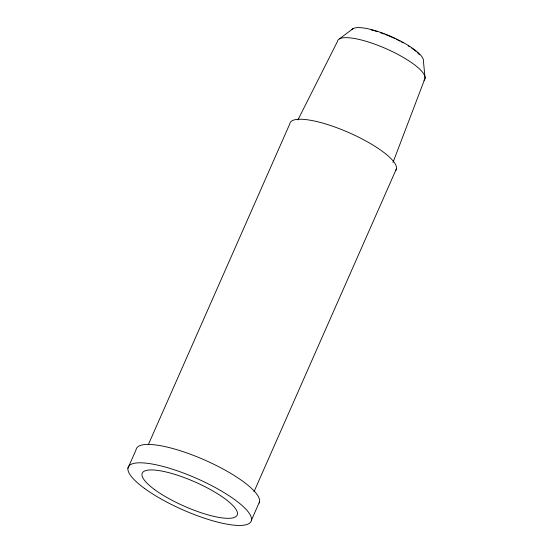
<?xml version="1.0" encoding="UTF-8"?>
<svg xmlns="http://www.w3.org/2000/svg" width="553" height="553" viewBox="0 0 553 553"><rect width="100%" height="100%" fill="white"/><g stroke="black" fill="none" stroke-linecap="round" stroke-linejoin="round"><path stroke-width="0.83" d="M392.983 162.478L425.077 78.194L423.404 60.858A39.076 9.982 23.8 0 0 391.13 36.533A39.076 9.982 23.8 0 0 351.978 29.565M127.923 468.267L136.024 449.907A67.162 17.157 23.8 0 1 202.806 459.211A67.162 17.157 23.8 0 1 259.191 503.043M148.287 444.736L289.765 123.955A58.003 14.82 23.8 0 1 349.309 132.81A58.003 14.82 23.8 0 1 395.54 170.725M253.979 491.762L396.508 168.61M251.525 519.972L259.62 501.606M297.922 119.925L337.434 41.53A47.627 12.166 23.8 0 1 387.176 49.182A47.627 12.166 23.8 0 1 423.909 80.289M339.348 38.91L353.063 28.632M371.153 29.903A37.853 9.671 23.8 0 1 373.386 30.484M374.927 30.92A37.853 9.671 23.8 0 1 377.284 31.639M380.423 32.675A37.853 9.671 23.8 0 1 384.183 34.037M385.711 34.625A37.853 9.671 23.8 0 1 387.992 35.537M388.745 35.855A37.853 9.671 23.8 0 1 394.78 38.537M396.259 39.249A37.853 9.671 23.8 0 1 397.711 39.961M398.499 40.355A37.853 9.671 23.8 0 1 400.054 41.164M401.596 41.98A37.853 9.671 23.8 0 1 403.102 42.809M408.238 45.851A37.853 9.671 23.8 0 1 409.676 46.784M411.722 48.166A37.853 9.671 23.8 0 1 412.994 49.072M413.748 49.639A37.853 9.671 23.8 0 1 415.87 51.311M417.135 52.404A37.853 9.671 23.8 0 1 419.561 54.809M154.702 489.661A51.899 13.258 23.8 0 0 235.391 516.951A51.899 13.258 23.8 0 0 179.075 475.753A51.899 13.258 23.8 0 0 154.702 489.661M144.402 488.347A67.162 17.157 23.8 0 0 248.822 523.67A67.162 17.157 23.8 0 0 175.951 470.347A67.162 17.157 23.8 0 0 144.402 488.347"/></g></svg>
